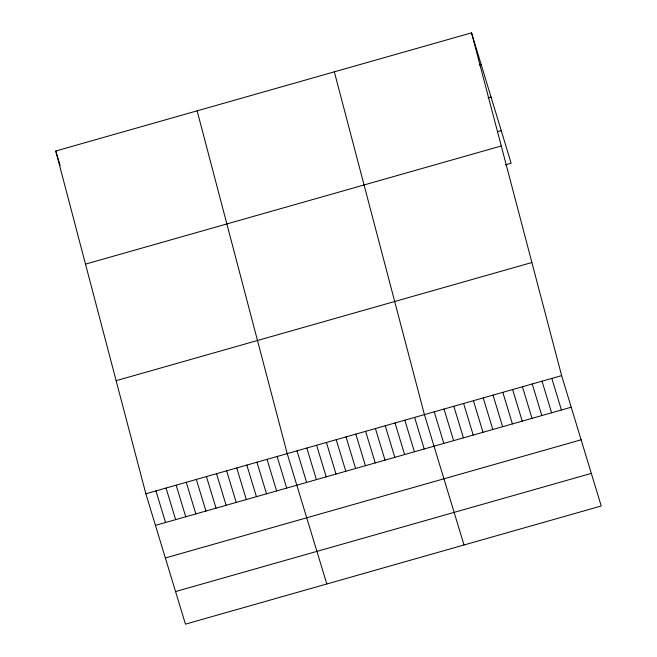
<?xml version="1.0" encoding="UTF-8"?>
<svg xmlns="http://www.w3.org/2000/svg" width="657" height="657" viewBox="0 0 657 657"><rect width="100%" height="100%" fill="white"/><g stroke="black" fill="none" stroke-linecap="round" stroke-linejoin="round"><path stroke-width="0.99" d="M471.537 32.85L561.628 375.623L601.229 505.989L185.463 624.15L145.854 493.785L55.771 151.011L471.537 32.85L511.146 163.215L505.266 164.882M479.175 64.994L481.129 64.435M488.094 97.868L491.034 97.031M497.316 131.728L501.242 130.612M85.5 264.13L501.266 145.969M116.125 380.674L531.899 262.513M145.854 493.785L561.628 375.623M155.454 525.378L571.22 407.209M165.359 557.974L581.125 439.804M175.559 591.555L591.325 473.393M551.823 378.407L561.423 410.001M542.025 381.2L551.617 412.785M532.227 383.984L541.82 415.569M522.422 386.768L532.022 418.353M512.624 389.552L522.216 421.137M502.827 392.336L512.419 423.921M493.021 395.12L502.621 426.705M483.224 397.904L492.816 429.497M473.426 400.696L483.018 432.281M463.62 403.48L473.221 435.065M453.823 406.264L463.415 437.849M444.025 409.048L453.617 440.633M434.22 411.832L443.82 443.418M464.031 544.982L424.422 414.616L334.331 71.843M414.624 417.409L424.217 448.994M404.819 420.193L414.419 451.778M395.021 422.977L404.613 454.562M385.224 425.761L394.816 457.346M375.418 428.545L385.018 460.13M365.62 431.329L375.213 462.914M355.823 434.113L365.415 465.706M346.017 436.905L355.618 468.49M336.22 439.689L345.812 471.274M326.422 442.473L336.014 474.058M316.617 445.257L326.217 476.842M306.819 448.041L316.411 479.626M297.021 450.825L306.614 482.419M326.825 583.974L287.216 453.609L197.133 110.836M277.123 456.484L286.715 488.069M267.021 459.35L276.622 490.943M256.928 462.224L266.52 493.809M246.827 465.09L256.427 496.676M236.734 467.965L246.326 499.55M226.632 470.831L236.233 502.416M216.539 473.697L226.131 505.29M206.438 476.571L216.038 508.157M196.344 479.438L205.937 511.031M186.243 482.312L195.843 513.897M176.15 485.178L185.742 516.763M166.049 488.052L175.649 519.638M55.771 151.011L60.132 165.375M155.955 490.919L165.548 522.504"/></g></svg>
